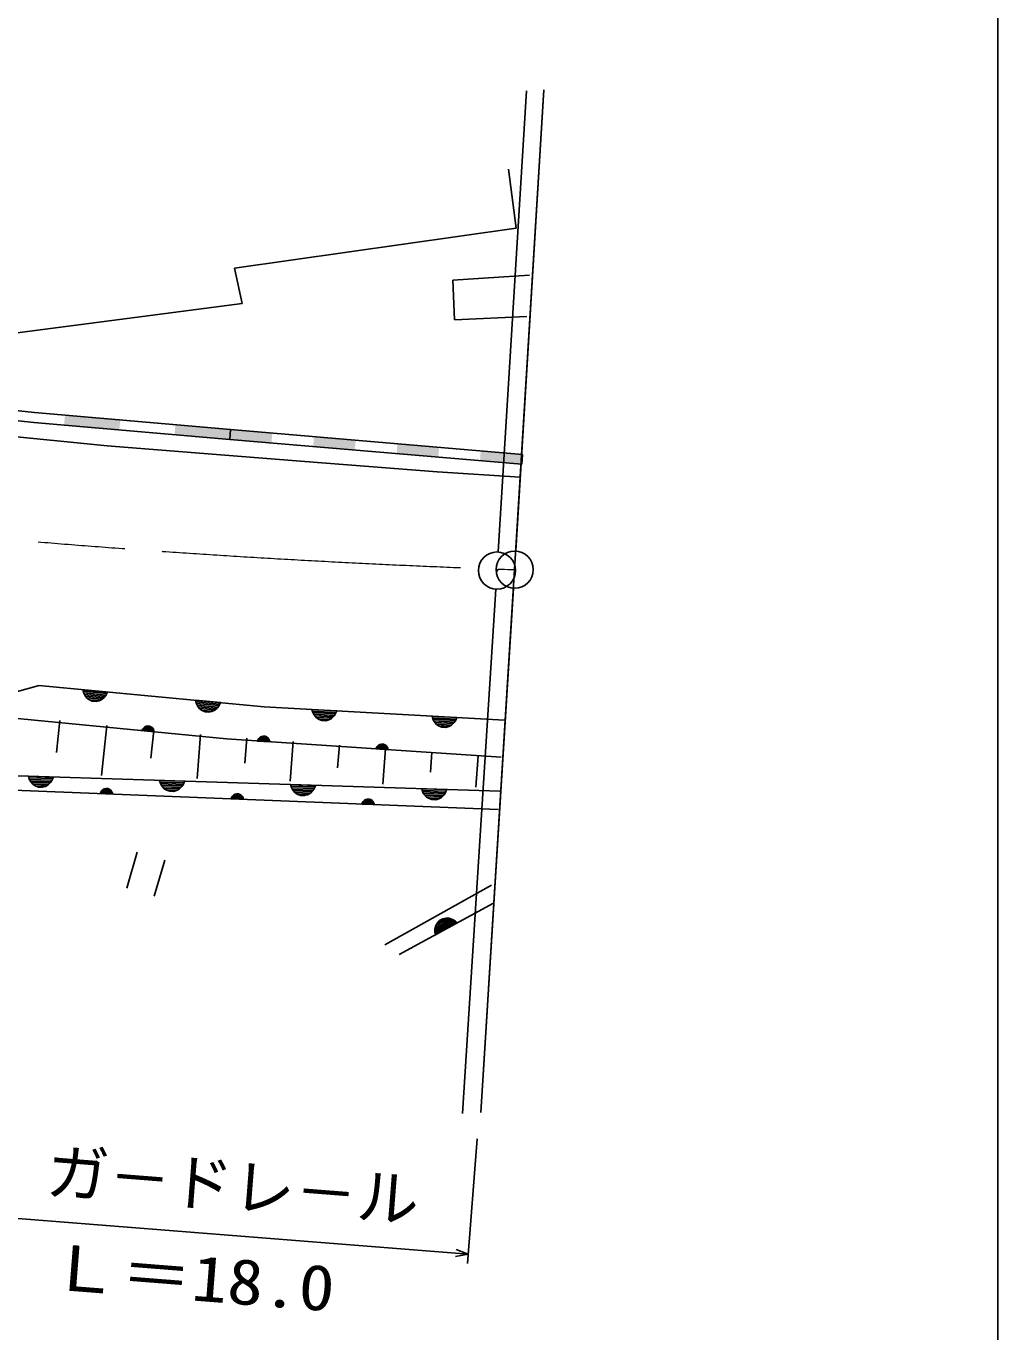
# Model space of a CAD drawing. Units: millimetres, scale not verified. Extents: x 274551 to 914551, y 119061 to 479061.
# Drawn here: x 774518 to 813551, y 326678 to 379093 of the extents above; entities that cross this region are included whole.
import ezdxf
from ezdxf.enums import TextEntityAlignment as Align

# ---------------------------------------------------------------- set-up
doc = ezdxf.new("R2010")
doc.units = ezdxf.units.MM
doc.header["$LTSCALE"] = 1000
doc.linetypes.add('CHAIN', pattern=[18.5, 12, -1.5, 3.5, -1.5])
for name, color, linetype, lineweight in [('M-BGD', 7, 'Continuous', 25), ('M-BMK', 2, 'CHAIN', 13), ('M-TTL-BAND', 7, 'Continuous', 25)]:
    doc.layers.add(name, color=color, linetype=linetype, lineweight=lineweight)
doc.styles.add('ＭＳ ゴシック', font='')
doc.styles.get('ＭＳ ゴシック').set_extended_font_data('MS Gothic')

# ---------------------------------------------------------------- blocks, each defined once
blk = doc.blocks.new('BUHIN1')
at = {"color": 7, "linetype": 'Continuous', "lineweight": 25}
for radius in [746, 22.5]:
    blk.add_circle((0, 0), radius, dxfattribs=at)
blk = doc.blocks.new('BUHIN70')
at = {"color": 7, "linetype": 'Continuous', "lineweight": 25}
for p, q in [((-346, 881), (-763, -560)), ((343, -880), (760, 561))]:
    blk.add_line(p, q, dxfattribs=at)
blk = doc.blocks.new('BUHIN284')
at = {"color": 7, "linetype": 'Continuous', "lineweight": 25}
for p, q in [((467, -107), (-479, -18)), ((-460, -82), (436, -167)), ((393, -225), (-426, -148)), ((-387, -215), (338, -283)), ((272, -339), (-330, -283)), ((-219, -356), (152, -391))]:
    blk.add_line(p, q, dxfattribs=at)
blk.add_lwpolyline([(498, -47), (447, -158), (381, -249), (273, -350), (158, -399), (38, -425), (-116, -411), (-230, -363), (-334, -293), (-421, -174), (-471, -71), (-498, 47)], close=True, dxfattribs=at)
blk = doc.blocks.new('BUHIN285')
at = {"color": 7, "linetype": 'Continuous', "lineweight": 25}
for p, q in [((471, -89), (-478, -36)), ((-456, -100), (442, -150)), ((401, -210), (-420, -164)), ((-378, -229), (348, -270)), ((285, -329), (-319, -295)), ((-206, -364), (166, -385))]:
    blk.add_line(p, q, dxfattribs=at)
blk.add_lwpolyline([(499, -28), (453, -140), (390, -234), (287, -339), (173, -393), (54, -424), (-101, -415), (-216, -371), (-322, -305), (-414, -190), (-468, -89), (-499, 28)], close=True, dxfattribs=at)
blk = doc.blocks.new('BUHIN287')
at = {"color": 7, "linetype": 'Continuous', "lineweight": 25}
for p, q in [((-235, 47), (239, 15)), ((229, 47), (-220, 77)), ((-200, 107), (211, 80)), ((190, 113), (-173, 137)), ((-141, 166), (161, 146)), ((105, 181), (-81, 193))]:
    blk.add_line(p, q, dxfattribs=at)
blk.add_lwpolyline([(-249, 17), (-226, 73), (-194, 119), (-141, 171), (-85, 197), (-25, 212), (53, 207), (110, 184), (163, 151), (208, 93), (235, 42), (249, -17)], close=True, dxfattribs=at)
blk = doc.blocks.new('BUHIN288')
at = {"color": 7, "linetype": 'Continuous', "lineweight": 25}
for p, q in [((473, -78), (-477, -47)), ((-454, -111), (446, -139)), ((406, -201), (-416, -174)), ((-373, -238), (354, -261)), ((292, -322), (-312, -303)), ((-197, -369), (175, -381))]:
    blk.add_line(p, q, dxfattribs=at)
blk.add_lwpolyline([(500, -16), (456, -130), (396, -225), (295, -332), (183, -389), (64, -422), (-91, -417), (-207, -376), (-315, -313), (-409, -200), (-466, -100), (-500, 16)], close=True, dxfattribs=at)
blk = doc.blocks.new('BUHIN289')
at = {"color": 7, "linetype": 'Continuous', "lineweight": 25}
for p, q in [((-236, 41), (239, 22)), ((227, 53), (-222, 71)), ((-202, 102), (209, 86)), ((187, 118), (-176, 132)), ((-145, 162), (157, 150)), ((100, 184), (-86, 191))]:
    blk.add_line(p, q, dxfattribs=at)
blk.add_lwpolyline([(-250, 10), (-228, 67), (-197, 114), (-146, 167), (-90, 195), (-30, 211), (47, 208), (105, 187), (159, 155), (205, 98), (233, 48), (250, -10)], close=True, dxfattribs=at)

msp = doc.modelspace()

# ---------------------------------------------------------------- hatches: boundary and pattern name
at = {"layer": 'M-BGD'}
for points in [[(778263, 362883), (776046, 363076), (776081, 363474), (778298, 363281)], [(782698, 362497), (780481, 362690), (780515, 363089), (782733, 362896)], [(782732, 362896), (784407, 362754), (784373, 362355), (782698, 362497)], [(786082, 362612), (787757, 362470), (787724, 362072), (786048, 362214)], [(789433, 362328), (791108, 362186), (791074, 361788), (789399, 361930)], [(792783, 362044), (794458, 361902), (794425, 361504), (792749, 361646)]]:
    msp.add_hatch(color=256, dxfattribs=at).paths.add_polyline_path(points)

# ---------------------------------------------------------------- linework, layer by layer
for p, q in [((793477, 357987), (794619, 376494)), ((794140, 357276), (795307, 376532)), ((794185, 358024), (795307, 376532)), ((794198, 370985), (793889, 373353)), ((782894, 369382), (794198, 370985)), ((783198, 367962), (782894, 369382)), ((791663, 368898), (794742, 369093)), ((791731, 367299), (791663, 368898)), ((771419, 366416), (783198, 367962)), ((794632, 367434), (791731, 367299)), ((774861, 363580), (764805, 364644)), ((774823, 363182), (764763, 364246)), ((782733, 362896), (774861, 363580)), ((770326, 362988), (777769, 362240)), ((782698, 362497), (774823, 363182)), ((782698, 362497), (782732, 362896)), ((782732, 362896), (794458, 361902)), ((777769, 362240), (785539, 361634)), ((794425, 361504), (782698, 362497)), ((794458, 361902), (794425, 361504)), ((785539, 361634), (791024, 361207)), ((791024, 361207), (794365, 360992)), ((794140, 357276), (792777, 335484)), ((793383, 356490), (792044, 335448)), ((794093, 356527), (792777, 335484)), ((771244, 351592), (775042, 352620)), ((775029, 352622), (784087, 351770)), ((784087, 351770), (793733, 351234)), ((782568, 350478), (771219, 351594)), ((775877, 351222), (775741, 349933)), ((777764, 351023), (777552, 349014)), ((779186, 350842), (779659, 350796)), ((779650, 350828), (779202, 350872)), ((779223, 350901), (779633, 350861)), ((779613, 350895), (779251, 350930)), ((779284, 350958), (779585, 350929)), ((779530, 350966), (779345, 350984)), ((779652, 350824), (779533, 349703)), ((781524, 350654), (781390, 348894)), ((793603, 349742), (782568, 350478)), ((783383, 350512), (783306, 349507)), ((785241, 350371), (785120, 348778)), ((787100, 350229), (787031, 349324)), ((788958, 350087), (788849, 348662)), ((790816, 349946), (790755, 349141)), ((792675, 349804), (792579, 348546)), ((761950, 349383), (793541, 348378)), ((793476, 347649), (762131, 348898)), ((788925, 342215), (793214, 344605)), ((793289, 343888), (789501, 341824)), ((791730, 343181), (790940, 342750)), ((790943, 342823), (791665, 343217)), ((790948, 342683), (791782, 343138)), ((791596, 343250), (790957, 342902)), ((790980, 342985), (791511, 343275)), ((791378, 343274), (791051, 343095)), ((792247, 329425), (792640, 334422)), ((772749, 331341), (792277, 329804))]:
    msp.add_line(p, q, dxfattribs=at)
for points in [[(779171, 350812), (779196, 350868), (779230, 350913), (779284, 350963), (779341, 350988), (779401, 351001), (779479, 350993), (779535, 350969), (779587, 350934), (779630, 350874), (779655, 350823), (779668, 350764)], [(790956, 342617), (790936, 342737), (790940, 342850), (790973, 342993), (791041, 343098), (791126, 343188), (791262, 343262), (791383, 343285), (791509, 343285), (791647, 343235), (791746, 343178), (791834, 343095)]]:
    msp.add_lwpolyline(points, close=True, dxfattribs=at)
msp.add_lwpolyline([(791790, 329987), (792277, 329804), (791768, 329701)], dxfattribs=at)
at = {"layer": 'M-BMK'}
msp.add_arc((807811, 756995), 399953, 258.05939, 268.04103, dxfattribs=at)
at = {"layer": 'M-TTL-BAND'}
msp.add_line((813551, 119061), (813551, 469061), dxfattribs=at)

# ---------------------------------------------------------------- block references
at = {"layer": 'M-BGD'}
for name, p in [('BUHIN1', (794140, 357276)), ('BUHIN1', (793430, 357239)), ('BUHIN284', (777293, 352409)), ('BUHIN284', (781823, 351983)), ('BUHIN285', (786499, 351636)), ('BUHIN285', (791322, 351368)), ('BUHIN287', (784065, 350378)), ('BUHIN287', (788814, 350062)), ('BUHIN288', (775113, 348964)), ('BUHIN288', (780378, 348796)), ('BUHIN288', (785643, 348629)), ('BUHIN289', (777749, 348276)), ('BUHIN289', (783003, 348066)), ('BUHIN289', (788258, 347857)), ('BUHIN288', (790909, 348461)), ('BUHIN70', (779325, 345050))]:
    msp.add_blockref(name, p, dxfattribs=at)

# ---------------------------------------------------------------- texts
at = {"layer": 'M-BGD', "style": 'ＭＳ ゴシック'}
msp.add_text('ガ－ドレ－ル', height=1833, rotation=355.5, dxfattribs=at).set_placement((775234, 331678), align=Align.BOTTOM_LEFT)
at = {"layer": 'M-BGD', "style": 'ＭＳ ゴシック', "width": 1.15}
msp.add_text('Ｌ＝18.0', height=1833, rotation=355.5, dxfattribs=at).set_placement((775341, 327848), align=Align.BOTTOM_LEFT)

doc.saveas('drawing.dxf')
